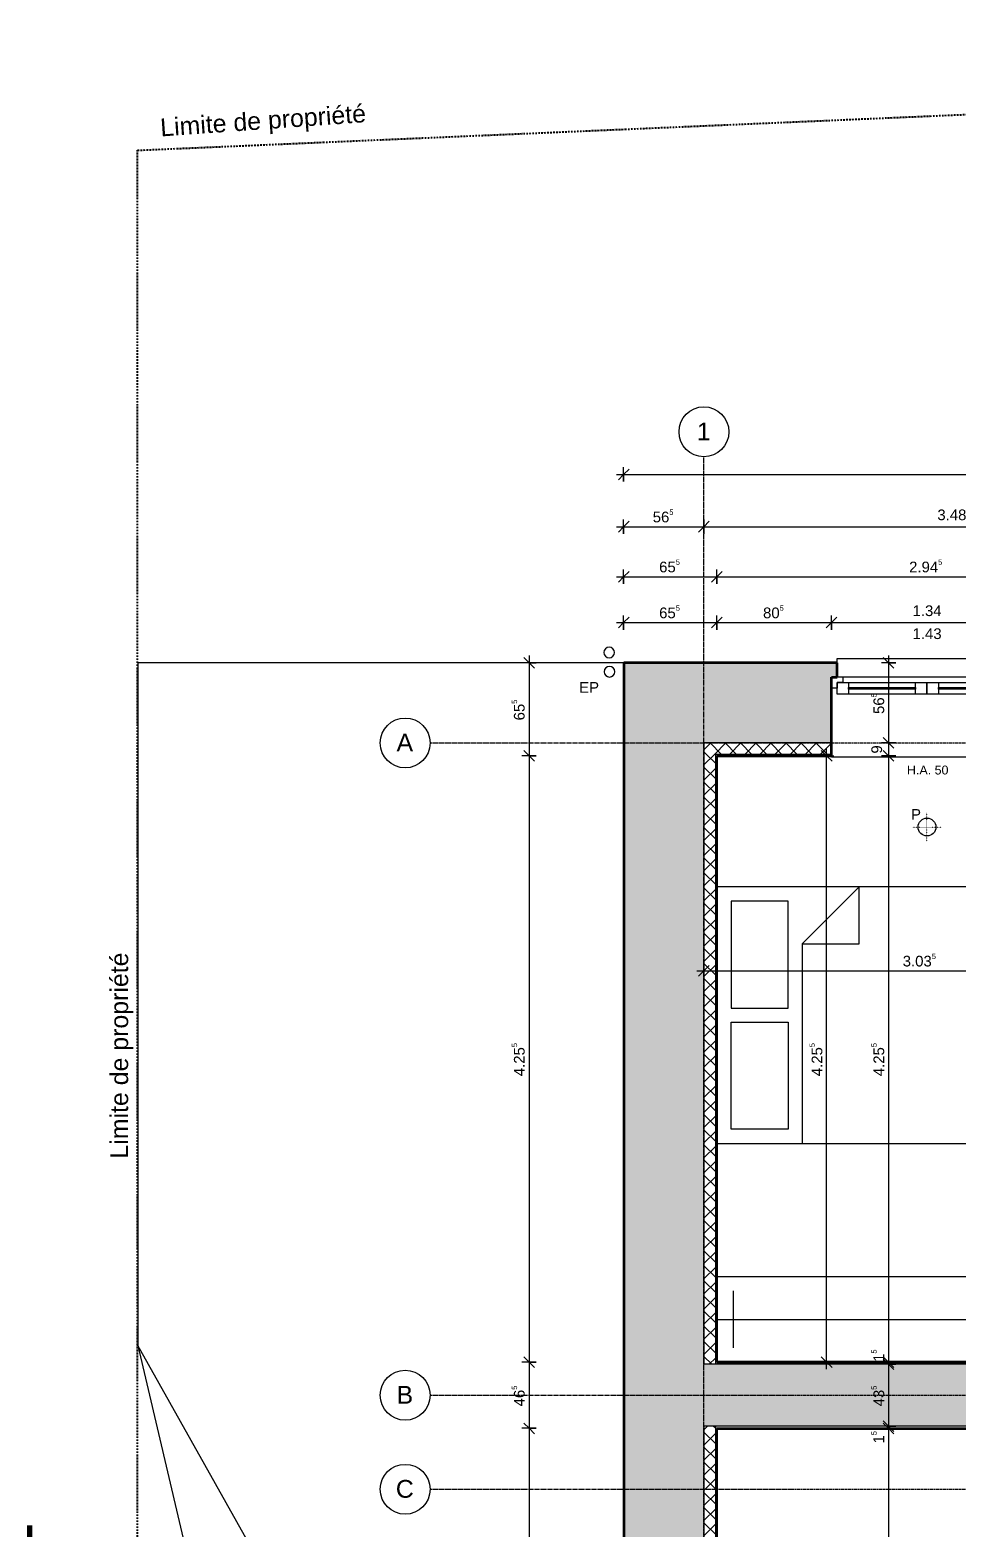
# Model space of a CAD drawing. Header units: millimetres. Extents: x -83 to 30397, y 298 to 25043.
# Drawn here: x 1483 to 7981, y 10940 to 21446 of the extents above; entities that cross this region are included whole.
import ezdxf

# ---------------------------------------------------------------- set-up
doc = ezdxf.new("R2010")
doc.units = ezdxf.units.MM
for name, pattern in [('Dash dot', [21, 10, -5, 1, -5]), ('Dot 1mm', [1, 0, -1]), ('Double dash', [55, 20, -5, 10, -5, 10, -5]), ('Grid Line', [22.225, 12.7, -3.175, 3.175, -3.175])]:
    doc.linetypes.add(name, pattern=pattern)
for name, color, linetype, lineweight in [('A-ANNO-DIMS', 211, 'Continuous', 9), ('A-ANNO-DIMS-50', 211, 'Continuous', 9), ('A-DETL', 90, 'Continuous', 9), ('A-GENM', 13, 'Continuous', 9), ('A-GLAZ', 151, 'Continuous', 9), ('A-GLAZ-IDEN', 152, 'Continuous', 18), ('A-ROOF', 132, 'Continuous', 9), ('A-WALL', 113, 'Continuous', 9), ('A-WALL-PATT', 111, 'Continuous', 35), ('C-PROP-LINE', 91, 'Double dash', 25), ('G-ANNO-SYMB', 111, 'Continuous', 9), ('G-ANNO-TEXT', 231, 'Continuous', 9), ('G-IMPT', 8, 'Continuous', 9), ('I-FURN', 30, 'Continuous', 9), ('S-GRID', 1, 'Continuous', 9), ('S-GRID-IDEN', 1, 'Continuous', 9)]:
    doc.layers.add(name, color=color, linetype=linetype, lineweight=lineweight)
doc.styles.add('Arial_6', font='arial.ttf', dxfattribs={"height": 62.5})
doc.styles.add('Arial_7', font='arial.ttf', dxfattribs={"height": 75})
doc.styles.add('Arial_8', font='arial.ttf', dxfattribs={"height": 125})
doc.dimstyles.new('ANNOTATION_1_5MM_BLACK', dxfattribs={"dimscale": 304.8, "dimtxt": 76.519455, "dimasz": 0.246063, "dimexe": 0.164042, "dimexo": 0.0625, "dimgap": 0.065617, "dimtad": 1, "dimdec": 1, "dimlfac": 0.1, "dimrnd": 0.5, "dimdsep": 46, "dimtxsty": 'Arial_7', "dimblk1": 'OBLIQUE', "dimblk2": 'OBLIQUE', "dimsah": 1, "dimcen": 0.09, "dimdle": 0.164042, "dimazin": 0, "dimtfac": 1, "dimtdec": 4, "dimtix": 1, "dimtmove": 0, "dimatfit": 3, "dimfxl": 0.164042, "dimfxlon": 1, "dimtvp": 1, "dimtolj": 1, "dimtzin": 0, "dimarcsym": 2})
doc.dimstyles.new('ANNOTATION_1_5MM_BLACK_1', dxfattribs={"dimscale": 304.8, "dimtxt": 76.519455, "dimasz": 0.246063, "dimexe": 0.164042, "dimexo": 0.0625, "dimgap": 0.065617, "dimtad": 1, "dimlfac": 0.001, "dimrnd": 0.005, "dimzin": 0, "dimdsep": 46, "dimtxsty": 'Arial_7', "dimblk1": 'OBLIQUE', "dimblk2": 'OBLIQUE', "dimsah": 1, "dimcen": 0.09, "dimdle": 0.164042, "dimazin": 0, "dimtfac": 1, "dimtdec": 4, "dimtix": 1, "dimtmove": 0, "dimatfit": 3, "dimfxl": 0.164042, "dimfxlon": 1, "dimtvp": 1, "dimtolj": 1, "dimtzin": 0, "dimarcsym": 2})
doc.dimstyles.new('ANNOTATION_1_5MM_BLACK_2', dxfattribs={"dimscale": 304.8, "dimtxt": 76.519455, "dimasz": 0.246063, "dimexe": 0.164042, "dimexo": 0.0625, "dimgap": 0.065617, "dimtad": 1, "dimdec": 1, "dimlfac": 0.1, "dimrnd": 0.5, "dimdsep": 46, "dimtxsty": 'Arial_7', "dimblk1": 'OBLIQUE', "dimblk2": 'OBLIQUE', "dimsah": 1, "dimcen": 0.09, "dimdle": 0.164042, "dimazin": 0, "dimtfac": 1, "dimtdec": 4, "dimtix": 1, "dimtmove": 2, "dimatfit": 3, "dimfxl": 0.164042, "dimfxlon": 1, "dimtvp": 1, "dimtolj": 1, "dimtzin": 0, "dimarcsym": 2})
pattern_1 = [(45, (0, 0), (-53.033, 53.033), []), (135, (0, 0), (-53.033, -53.033), [])]

# ---------------------------------------------------------------- blocks, each defined once
blk = doc.blocks.new('WIN_DOUBLE OPEN__SYM - 134 x 143-685719-N_F_ E_1')
at = {"layer": 'A-GLAZ'}
for p, q in [((-670, 326), (-670, 336)), ((-670, 336), (670, 336)), ((670, 336), (670, 326)), ((-550, -107), (-80, -107)), ((-80, -187), (-550, -187)), ((80, -107), (550, -107)), ((550, -187), (80, -187)), ((590, -227), (-590, -227)), ((-630, -357), (-630, -326)), ((630, -357), (-630, -357)), ((630, -326), (630, -357))]:
    blk.add_line(p, q, dxfattribs=at)
at = {"layer": 'A-GLAZ', "lineweight": 18}
for p, q in [((-670, -147), (-630, -147)), ((-630, -107), (-550, -107)), ((-630, -187), (-630, -107)), ((-630, -147), (-630, -187)), ((-550, -187), (-630, -187)), ((-630, -187), (-590, -187)), ((-590, -187), (-590, -227)), ((-550, -107), (-550, -187)), ((-550, -142), (-80, -142)), ((-550, -152), (-550, -142)), ((-80, -152), (-550, -152)), ((-80, -107), (0, -107)), ((-80, -187), (-80, -107)), ((-80, -142), (-80, -152)), ((0, -187), (-80, -187)), ((0, -107), (80, -107)), ((0, -187), (0, -107)), ((0, -107), (0, -187)), ((80, -187), (0, -187)), ((80, -107), (80, -187)), ((80, -142), (550, -142)), ((80, -152), (80, -142)), ((550, -152), (80, -152)), ((550, -107), (630, -107)), ((550, -187), (550, -107)), ((550, -142), (550, -152)), ((630, -187), (550, -187)), ((590, -187), (630, -187)), ((590, -227), (590, -187)), ((630, -107), (630, -187)), ((630, -147), (670, -147)), ((630, -187), (630, -147)), ((-590, -227), (-630, -227)), ((630, -227), (590, -227))]:
    blk.add_line(p, q, dxfattribs=at)
blk = doc.blocks.new('DOUBLE_BED - 1800 x 2000-313313-N_F_ E_1')
at = {"layer": 'I-FURN', "color": 253}
for p, q in [((-900, 0), (-900, -2000)), ((-800, -500), (-800, -100)), ((-800, -100), (-50, -100)), ((-50, -100), (-50, -500)), ((50, -100), (50, -500)), ((800, -100), (50, -100)), ((800, -500), (800, -100)), ((900, -2000), (900, 0)), ((-50, -500), (-800, -500)), ((50, -500), (800, -500)), ((500, -600), (-900, -600)), ((500, -600), (900, -1000)), ((500, -600), (500, -1000)), ((500, -1000), (900, -1000)), ((-900, -2000), (900, -2000))]:
    blk.add_line(p, q, dxfattribs=at)
blk = doc.blocks.new('MEDIUM_CUPBOARD HANGER - F_Cupboards_dwg_cupboard_01_top-316881-N_F_ E_1')
at = {"layer": 'G-IMPT'}
for p, q in [((1, 0), (0, 1)), ((0, 0), (1, 1))]:
    blk.add_line(p, q, dxfattribs=at)
at = {"layer": 'G-IMPT', "flags": 128}
blk.add_lwpolyline([(1, 0), (1, 1), (0, 1)], dxfattribs=at)
blk = doc.blocks.new('MEDIUM_CUPBOARD HANGER - F_Cupboards_dwg-316880-N_F_ E_1')
blk.add_blockref('MEDIUM_CUPBOARD HANGER - F_Cupboards_dwg_cupboard_01_top-316881-N_F_ E_1', (0, 0))
blk = doc.blocks.new('MEDIUM_CUPBOARD HANGER - F_Cupboards_dwg_cupboard_01_top-316879-N_F_ E_1')
at = {"layer": 'G-IMPT'}
for p, q in [((1, 0), (0, 1)), ((0, 0), (1, 1))]:
    blk.add_line(p, q, dxfattribs=at)
at = {"layer": 'G-IMPT', "flags": 128}
blk.add_lwpolyline([(1, 0), (1, 1), (0, 1)], dxfattribs=at)
blk = doc.blocks.new('MEDIUM_CUPBOARD HANGER - F_Cupboards_dwg-316878-N_F_ E_1')
blk.add_blockref('MEDIUM_CUPBOARD HANGER - F_Cupboards_dwg_cupboard_01_top-316879-N_F_ E_1', (0, 0))
blk = doc.blocks.new('MEDIUM_CUPBOARD HANGER - F_Cupboards_dwg_cupboard_01_top-316877-N_F_ E_1')
at = {"layer": 'G-IMPT'}
for p, q in [((1, 0), (0, 1)), ((0, 0), (1, 1))]:
    blk.add_line(p, q, dxfattribs=at)
at = {"layer": 'G-IMPT', "flags": 128}
blk.add_lwpolyline([(1, 0), (1, 1), (0, 1)], dxfattribs=at)
blk = doc.blocks.new('MEDIUM_CUPBOARD HANGER - F_Cupboards_dwg-316876-N_F_ E_1')
blk.add_blockref('MEDIUM_CUPBOARD HANGER - F_Cupboards_dwg_cupboard_01_top-316877-N_F_ E_1', (0, 0))
blk = doc.blocks.new('MEDIUM_CUPBOARD HANGER - 2942_5 x 600-316884-N_F_ E_1')
at = {"layer": 'A-GENM'}
for p, q in [((300, 2942), (300, 0)), ((600, 2942), (600, 0)), ((100, 2824), (500, 2824)), ((100, 741), (500, 741)), ((100, 621), (500, 621)), ((100, 561), (500, 561)), ((100, 457), (500, 353)), ((100, 261), (500, 261)), ((100, 157), (500, 157))]:
    blk.add_line(p, q, dxfattribs=at)
for name in ['MEDIUM_CUPBOARD HANGER - F_Cupboards_dwg-316880-N_F_ E_1', 'MEDIUM_CUPBOARD HANGER - F_Cupboards_dwg-316878-N_F_ E_1', 'MEDIUM_CUPBOARD HANGER - F_Cupboards_dwg-316876-N_F_ E_1']:
    blk.add_blockref(name, (0, 0))
blk = doc.blocks.new('Family - ___-602283-N_F_ E_1')
at = {"layer": 'C-PROP-LINE', "color": 1, "linetype": 'Dash dot'}
for p, q in [((2239, 20602), (21766, 21446)), ((2239, 3144), (2239, 20602))]:
    blk.add_line(p, q, dxfattribs=at)
blk = doc.blocks.new('Coupe - SEC_HOR__HEAD-247405-N_F_ E_1')
at = {"layer": 'G-ANNO-SYMB', "lineweight": 70}
blk.add_line((0, 0), (0, 10), dxfattribs=at)
blk = doc.blocks.new('DIMBLOCK1-N_F_ E_1')
at = {"layer": 'A-ANNO-DIMS-50'}
for p, q in [((4985, 17006), (4948, 17043)), ((4985, 17056), (4985, 16353)), ((5035, 17006), (4935, 17006)), ((4985, 17006), (5023, 16968)), ((4985, 17006), (5035, 17006)), ((4985, 16353), (4948, 16390)), ((5035, 16353), (4935, 16353)), ((4985, 16353), (5023, 16315)), ((4985, 16353), (5035, 16353))]:
    blk.add_line(p, q, dxfattribs=at)
at = {"layer": 'A-ANNO-DIMS-50', "color": 0, "insert": (4864, 16601), "char_height": 75, "width": 186.4, "attachment_point": 1, "rotation": 90, "line_spacing_factor": 0.941778, "style": 'Arial_7'}
blk.add_mtext('65\\A2\\H0.5x;\\S5^  ;\\H2x;', dxfattribs=at)
blk = doc.blocks.new('_Oblique')
at = {"color": 0, "linetype": 'ByBlock', "lineweight": -2}
blk.add_line((-0.5, -0.5), (0.5, 0.5), dxfattribs=at)
blk = doc.blocks.new('DIMBLOCK2-N_F_ E_1')
at = {"layer": 'A-ANNO-DIMS-50'}
for p, q in [((4985, 16353), (4948, 16390)), ((5035, 16353), (4935, 16353)), ((4985, 16353), (4985, 12098)), ((4985, 16353), (5023, 16315)), ((4985, 16353), (5035, 16353)), ((5035, 12098), (4935, 12098)), ((4985, 12098), (4948, 12135)), ((4985, 12098), (5023, 12060)), ((4985, 12098), (5035, 12098))]:
    blk.add_line(p, q, dxfattribs=at)
at = {"layer": 'A-ANNO-DIMS-50', "color": 0, "insert": (4864, 14104), "char_height": 75, "width": 291.07, "attachment_point": 1, "rotation": 90, "line_spacing_factor": 0.941778, "style": 'Arial_7'}
blk.add_mtext('4.25\\A2\\H0.5x;\\S5^  ;\\H2x;', dxfattribs=at)
blk = doc.blocks.new('DIMBLOCK3-N_F_ E_1')
at = {"layer": 'A-ANNO-DIMS-50'}
for p, q in [((5035, 12098), (4935, 12098)), ((4985, 12098), (4948, 12135)), ((4985, 12098), (4985, 11633)), ((4985, 12098), (5023, 12060)), ((4985, 12098), (5035, 12098)), ((4985, 11633), (4948, 11670)), ((5035, 11633), (4935, 11633)), ((4985, 11633), (5023, 11595)), ((4985, 11633), (5035, 11633))]:
    blk.add_line(p, q, dxfattribs=at)
at = {"layer": 'A-ANNO-DIMS-50', "color": 0, "insert": (4864, 11787), "char_height": 75, "width": 186.4, "attachment_point": 1, "rotation": 90, "line_spacing_factor": 0.941778, "style": 'Arial_7'}
blk.add_mtext('46\\A2\\H0.5x;\\S5^  ;\\H2x;', dxfattribs=at)
blk = doc.blocks.new('DIMBLOCK4-N_F_ E_1')
at = {"layer": 'A-ANNO-DIMS-50'}
for p, q in [((4985, 11633), (4948, 11670)), ((5035, 11633), (4935, 11633)), ((4985, 11633), (4985, 6698)), ((4985, 11633), (5023, 11595)), ((4985, 11633), (5035, 11633)), ((4985, 6698), (4948, 6735)), ((5035, 6698), (4935, 6698)), ((4985, 6698), (5023, 6660)), ((4985, 6698), (5035, 6698))]:
    blk.add_line(p, q, dxfattribs=at)
at = {"layer": 'A-ANNO-DIMS-50', "color": 0, "insert": (4864, 9044), "char_height": 75, "width": 291.07, "attachment_point": 1, "rotation": 90, "line_spacing_factor": 0.941778, "style": 'Arial_7'}
blk.add_mtext('4.93\\A2\\H0.5x;\\S5^  ;\\H2x;', dxfattribs=at)
blk = doc.blocks.new('DIMBLOCK22-N_F_ E_1')
at = {"layer": 'A-ANNO-DIMS-50'}
for p, q in [((5649, 17237), (5649, 17337)), ((6302, 17237), (6302, 17337)), ((5599, 17287), (6302, 17287)), ((5649, 17287), (5612, 17250)), ((5649, 17287), (5687, 17325)), ((5649, 17287), (5649, 17237)), ((6302, 17287), (6265, 17250)), ((6302, 17287), (6340, 17325)), ((6302, 17287), (6302, 17237))]:
    blk.add_line(p, q, dxfattribs=at)
at = {"layer": 'A-ANNO-DIMS-50', "color": 0, "insert": (5898, 17408), "char_height": 75, "width": 186.4, "attachment_point": 1, "line_spacing_factor": 0.941778, "style": 'Arial_7'}
blk.add_mtext('65\\A2\\H0.5x;\\S5^  ;\\H2x;', dxfattribs=at)
blk = doc.blocks.new('DIMBLOCK23-N_F_ E_1')
at = {"layer": 'A-ANNO-DIMS-50'}
for p, q in [((6302, 17237), (6302, 17337)), ((7107, 17237), (7107, 17337)), ((6302, 17287), (6265, 17250)), ((6302, 17287), (6340, 17325)), ((6302, 17287), (7107, 17287)), ((6302, 17287), (6302, 17237)), ((7107, 17287), (7070, 17250)), ((7107, 17287), (7145, 17325)), ((7107, 17287), (7107, 17237))]:
    blk.add_line(p, q, dxfattribs=at)
at = {"layer": 'A-ANNO-DIMS-50', "color": 0, "insert": (6627, 17408), "char_height": 75, "width": 186.4, "attachment_point": 1, "line_spacing_factor": 0.941778, "style": 'Arial_7'}
blk.add_mtext('80\\A2\\H0.5x;\\S5^  ;\\H2x;', dxfattribs=at)
blk = doc.blocks.new('DIMBLOCK24-N_F_ E_1')
at = {"layer": 'A-ANNO-DIMS-50'}
for p, q in [((7107, 17237), (7107, 17337)), ((8447, 17237), (8447, 17337)), ((7107, 17287), (7070, 17250)), ((7107, 17287), (7145, 17325)), ((7107, 17287), (8447, 17287)), ((7107, 17287), (7107, 17237)), ((8447, 17287), (8410, 17250)), ((8447, 17287), (8485, 17325)), ((8447, 17287), (8447, 17237))]:
    blk.add_line(p, q, dxfattribs=at)
at = {"layer": 'A-ANNO-DIMS-50', "color": 0, "char_height": 75, "width": 244.24, "attachment_point": 1, "line_spacing_factor": 0.941778, "style": 'Arial_7'}
for s, insert in [('1.34', (7676, 17408)), ('1.43', (7676, 17247))]:
    blk.add_mtext(s, dxfattribs=dict(at, insert=insert))
blk = doc.blocks.new('DIMBLOCK39-N_F_ E_1')
at = {"layer": 'A-ANNO-DIMS-50'}
for p, q in [((5649, 17559), (5649, 17659)), ((6302, 17559), (6302, 17659)), ((5599, 17609), (6302, 17609)), ((5649, 17609), (5612, 17572)), ((5649, 17609), (5687, 17647)), ((5649, 17609), (5649, 17559)), ((6302, 17609), (6265, 17572)), ((6302, 17609), (6340, 17647)), ((6302, 17609), (6302, 17559))]:
    blk.add_line(p, q, dxfattribs=at)
at = {"layer": 'A-ANNO-DIMS-50', "color": 0, "insert": (5898, 17730), "char_height": 75, "width": 186.4, "attachment_point": 1, "line_spacing_factor": 0.941778, "style": 'Arial_7'}
blk.add_mtext('65\\A2\\H0.5x;\\S5^  ;\\H2x;', dxfattribs=at)
blk = doc.blocks.new('DIMBLOCK40-N_F_ E_1')
at = {"layer": 'A-ANNO-DIMS-50'}
for p, q in [((6302, 17559), (6302, 17659)), ((9245, 17559), (9245, 17659)), ((6302, 17609), (6265, 17572)), ((6302, 17609), (6340, 17647)), ((6302, 17609), (9245, 17609)), ((6302, 17609), (6302, 17559)), ((9245, 17609), (9207, 17572)), ((9245, 17609), (9282, 17647)), ((9245, 17609), (9245, 17559))]:
    blk.add_line(p, q, dxfattribs=at)
at = {"layer": 'A-ANNO-DIMS-50', "color": 0, "insert": (7652, 17730), "char_height": 75, "width": 291.07, "attachment_point": 1, "line_spacing_factor": 0.941778, "style": 'Arial_7'}
blk.add_mtext('2.94\\A2\\H0.5x;\\S5^  ;\\H2x;', dxfattribs=at)
blk = doc.blocks.new('DIMBLOCK60-N_F_ E_1')
at = {"layer": 'A-ANNO-DIMS-50'}
for p, q in [((5599, 18327), (20870, 18327)), ((5649, 18327), (5612, 18290)), ((5649, 18277), (5649, 18377)), ((5649, 18327), (5687, 18365)), ((5649, 18327), (5649, 18277)), ((20820, 18327), (20783, 18290)), ((20820, 18277), (20820, 18377)), ((20820, 18327), (20858, 18365)), ((20820, 18327), (20820, 18277))]:
    blk.add_line(p, q, dxfattribs=at)
at = {"layer": 'A-ANNO-DIMS-50', "color": 0, "insert": (13104, 18448), "char_height": 75, "width": 314.03, "attachment_point": 1, "line_spacing_factor": 0.941778, "style": 'Arial_7'}
blk.add_mtext('15.17', dxfattribs=at)
blk = doc.blocks.new('DIMBLOCK62-N_F_ E_1')
at = {"layer": 'A-ANNO-DIMS-50'}
for p, q in [((7073, 16353), (7036, 16390)), ((7073, 12048), (7073, 16403)), ((7023, 16353), (7123, 16353)), ((7073, 16353), (7023, 16353)), ((7073, 16353), (7111, 16315)), ((7023, 12098), (7123, 12098)), ((7073, 12098), (7023, 12098)), ((7073, 12098), (7036, 12135)), ((7073, 12098), (7111, 12060))]:
    blk.add_line(p, q, dxfattribs=at)
at = {"layer": 'A-ANNO-DIMS-50', "color": 0, "insert": (6953, 14104), "char_height": 75, "width": 291.07, "attachment_point": 1, "rotation": 90, "line_spacing_factor": 0.941778, "style": 'Arial_7'}
blk.add_mtext('4.25\\A2\\H0.5x;\\S5^  ;\\H2x;', dxfattribs=at)
blk = doc.blocks.new('Quadrillage - M_Grid Head - Circle_3_5-489728-N_F_ E_1')
at = {"layer": 'S-GRID-IDEN'}
blk.add_circle((0, 0), 3.5, dxfattribs=at)
blk = doc.blocks.new('DIMBLOCK80-N_F_ E_1')
at = {"layer": 'A-ANNO-DIMS-50'}
for p, q in [((7508, 17006), (7470, 17043)), ((7508, 17056), (7508, 16443)), ((7558, 17006), (7458, 17006)), ((7508, 17006), (7545, 16968)), ((7508, 17006), (7558, 17006)), ((7558, 16443), (7458, 16443)), ((7508, 16443), (7470, 16480)), ((7508, 16443), (7545, 16405)), ((7508, 16443), (7558, 16443))]:
    blk.add_line(p, q, dxfattribs=at)
at = {"layer": 'A-ANNO-DIMS-50', "color": 0, "insert": (7387, 16646), "char_height": 75, "width": 186.4, "attachment_point": 1, "rotation": 90, "line_spacing_factor": 0.941778, "style": 'Arial_7'}
blk.add_mtext('56\\A2\\H0.5x;\\S5^  ;\\H2x;', dxfattribs=at)
blk = doc.blocks.new('DIMBLOCK81-N_F_ E_1')
at = {"layer": 'A-ANNO-DIMS-50'}
for p, q in [((7558, 16443), (7458, 16443)), ((7508, 16443), (7470, 16480)), ((7508, 16353), (7470, 16390)), ((7508, 16443), (7508, 16353)), ((7508, 16443), (7545, 16405)), ((7508, 16443), (7558, 16443)), ((7558, 16353), (7458, 16353)), ((7508, 16353), (7545, 16315)), ((7508, 16353), (7558, 16353))]:
    blk.add_line(p, q, dxfattribs=at)
at = {"layer": 'A-ANNO-DIMS-50', "color": 0, "insert": (7387, 16368), "char_height": 75, "width": 69.78, "attachment_point": 1, "rotation": 90, "line_spacing_factor": 0.941778, "style": 'Arial_7'}
blk.add_mtext('9', dxfattribs=at)
blk = doc.blocks.new('DIMBLOCK82-N_F_ E_1')
at = {"layer": 'A-ANNO-DIMS-50'}
for p, q in [((7508, 16353), (7470, 16390)), ((7558, 16353), (7458, 16353)), ((7508, 16353), (7508, 12098)), ((7508, 16353), (7545, 16315)), ((7508, 16353), (7558, 16353)), ((7558, 12098), (7458, 12098)), ((7508, 12098), (7470, 12135)), ((7508, 12098), (7545, 12060)), ((7508, 12098), (7558, 12098))]:
    blk.add_line(p, q, dxfattribs=at)
at = {"layer": 'A-ANNO-DIMS-50', "color": 0, "insert": (7387, 14104), "char_height": 75, "width": 291.07, "attachment_point": 1, "rotation": 90, "line_spacing_factor": 0.941778, "style": 'Arial_7'}
blk.add_mtext('4.25\\A2\\H0.5x;\\S5^  ;\\H2x;', dxfattribs=at)
blk = doc.blocks.new('DIMBLOCK83-N_F_ E_1')
at = {"layer": 'A-ANNO-DIMS-50'}
for p, q in [((7558, 12098), (7458, 12098)), ((7558, 12083), (7458, 12083)), ((7508, 12098), (7470, 12135)), ((7508, 12083), (7470, 12120)), ((7508, 12098), (7508, 12083)), ((7508, 12098), (7545, 12060)), ((7508, 12098), (7558, 12098)), ((7508, 12083), (7545, 12045)), ((7508, 12083), (7558, 12083))]:
    blk.add_line(p, q, dxfattribs=at)
at = {"layer": 'A-ANNO-DIMS-50', "color": 0, "insert": (7387, 12099), "char_height": 75, "width": 116.61, "attachment_point": 1, "rotation": 90, "line_spacing_factor": 0.941778, "style": 'Arial_7'}
blk.add_mtext('1\\A2\\H0.5x;\\S5^  ;\\H2x;', dxfattribs=at)
blk = doc.blocks.new('DIMBLOCK84-N_F_ E_1')
at = {"layer": 'A-ANNO-DIMS-50'}
for p, q in [((7558, 12083), (7458, 12083)), ((7508, 12083), (7470, 12120)), ((7508, 12083), (7508, 11648)), ((7508, 12083), (7545, 12045)), ((7508, 12083), (7558, 12083)), ((7508, 11648), (7470, 11685)), ((7558, 11648), (7458, 11648)), ((7508, 11648), (7545, 11610)), ((7508, 11648), (7558, 11648))]:
    blk.add_line(p, q, dxfattribs=at)
at = {"layer": 'A-ANNO-DIMS-50', "color": 0, "insert": (7387, 11787), "char_height": 75, "width": 186.4, "attachment_point": 1, "rotation": 90, "line_spacing_factor": 0.941778, "style": 'Arial_7'}
blk.add_mtext('43\\A2\\H0.5x;\\S5^  ;\\H2x;', dxfattribs=at)
blk = doc.blocks.new('DIMBLOCK85-N_F_ E_1')
at = {"layer": 'A-ANNO-DIMS-50'}
for p, q in [((7508, 11648), (7470, 11685)), ((7508, 11633), (7470, 11670)), ((7558, 11648), (7458, 11648)), ((7558, 11633), (7458, 11633)), ((7508, 11648), (7508, 11633)), ((7508, 11648), (7545, 11610)), ((7508, 11648), (7558, 11648)), ((7508, 11633), (7545, 11595)), ((7508, 11633), (7558, 11633))]:
    blk.add_line(p, q, dxfattribs=at)
at = {"layer": 'A-ANNO-DIMS-50', "color": 0, "insert": (7387, 11526), "char_height": 75, "width": 116.61, "attachment_point": 1, "rotation": 90, "line_spacing_factor": 0.941778, "style": 'Arial_7'}
blk.add_mtext('1\\A2\\H0.5x;\\S5^  ;\\H2x;', dxfattribs=at)
blk = doc.blocks.new('DIMBLOCK86-N_F_ E_1')
at = {"layer": 'A-ANNO-DIMS-50'}
for p, q in [((7508, 11633), (7470, 11670)), ((7558, 11633), (7458, 11633)), ((7508, 11633), (7508, 6698)), ((7508, 11633), (7545, 11595)), ((7508, 11633), (7558, 11633)), ((7508, 6698), (7470, 6735)), ((7558, 6698), (7458, 6698)), ((7508, 6698), (7545, 6660)), ((7508, 6698), (7558, 6698))]:
    blk.add_line(p, q, dxfattribs=at)
at = {"layer": 'A-ANNO-DIMS-50', "color": 0, "insert": (7387, 9044), "char_height": 75, "width": 291.07, "attachment_point": 1, "rotation": 90, "line_spacing_factor": 0.941778, "style": 'Arial_7'}
blk.add_mtext('4.93\\A2\\H0.5x;\\S5^  ;\\H2x;', dxfattribs=at)
blk = doc.blocks.new('DIMBLOCK118-N_F_ E_1')
at = {"layer": 'A-ANNO-DIMS-50'}
for p, q in [((6162, 14843), (9245, 14843)), ((6212, 14843), (6175, 14805)), ((6212, 14893), (6212, 14793)), ((6212, 14843), (6212, 14893)), ((6212, 14843), (6250, 14880)), ((9245, 14843), (9207, 14805)), ((9245, 14893), (9245, 14793)), ((9245, 14843), (9245, 14893)), ((9245, 14843), (9282, 14880))]:
    blk.add_line(p, q, dxfattribs=at)
at = {"layer": 'A-ANNO-DIMS-50', "color": 0, "insert": (7607, 14964), "char_height": 75, "width": 291.07, "attachment_point": 1, "line_spacing_factor": 0.941778, "style": 'Arial_7'}
blk.add_mtext('3.03\\A2\\H0.5x;\\S5^  ;\\H2x;', dxfattribs=at)
blk = doc.blocks.new('DIMBLOCK141-N_F_ E_1')
at = {"layer": 'A-ANNO-DIMS-50'}
for p, q in [((5649, 17910), (5649, 18010)), ((5649, 17960), (5687, 17998)), ((6212, 18010), (6212, 17910)), ((6212, 17960), (6212, 18010)), ((6212, 17960), (6250, 17998)), ((5599, 17960), (6212, 17960)), ((5649, 17960), (5612, 17923)), ((5649, 17960), (5649, 17910)), ((6212, 17960), (6175, 17923))]:
    blk.add_line(p, q, dxfattribs=at)
at = {"layer": 'A-ANNO-DIMS-50', "color": 0, "insert": (5853, 18081), "char_height": 75, "width": 186.4, "attachment_point": 1, "line_spacing_factor": 0.941778, "style": 'Arial_7'}
blk.add_mtext('56\\A2\\H0.5x;\\S5^  ;\\H2x;', dxfattribs=at)
blk = doc.blocks.new('DIMBLOCK142-N_F_ E_1')
at = {"layer": 'A-ANNO-DIMS-50'}
for p, q in [((6212, 18010), (6212, 17910)), ((6212, 17960), (6212, 18010)), ((6212, 17960), (6250, 17998)), ((9691, 18010), (9691, 17910)), ((9691, 17960), (9691, 18010)), ((9691, 17960), (9728, 17998)), ((6212, 17960), (6175, 17923)), ((6212, 17960), (9691, 17960)), ((9691, 17960), (9653, 17923))]:
    blk.add_line(p, q, dxfattribs=at)
at = {"layer": 'A-ANNO-DIMS-50', "color": 0, "insert": (7850, 18081), "char_height": 75, "width": 244.24, "attachment_point": 1, "line_spacing_factor": 0.941778, "style": 'Arial_7'}
blk.add_mtext('3.48', dxfattribs=at)

msp = doc.modelspace()

# ---------------------------------------------------------------- hatches: boundary and pattern name
at = {"layer": 'A-WALL-PATT'}
h = msp.add_hatch(color=256, dxfattribs=at)
h.paths.add_polyline_path([(20820.354, 16442.509), (20820.354, 17005.509), (18064.854, 17005.509), (18064.854, 16905.509), (18104.854, 16905.509), (18104.854, 16442.509), (20257.354, 16442.509)])
h.paths.add_polyline_path([(16962.354, 16442.509), (16984.854, 16442.509), (16984.854, 16905.509), (17024.854, 16905.509), (17024.854, 17005.509), (16322.354, 17005.509), (16322.354, 16905.509), (16362.354, 16905.509), (16362.354, 16442.509), (16945.358, 16442.509)])
h.paths.add_polyline_path([(15242.354, 16442.509), (15242.354, 16905.509), (15282.354, 16905.509), (15282.354, 17005.509), (12197.354, 17005.509), (12197.354, 16905.509), (12237.354, 16905.509), (12237.354, 16442.509), (12348.713, 16442.509)])
h.paths.add_polyline_path([(10510.055, 16442.509), (10897.354, 16442.509), (10897.354, 16905.509), (10937.354, 16905.509), (10937.354, 17005.509), (8407.354, 17005.509), (8407.354, 16905.509), (8447.354, 16905.509), (8447.354, 16442.509), (8671.397, 16442.509)])
h.paths.add_polyline_path([(7107.354, 16442.509), (7107.354, 16905.509), (7147.354, 16905.509), (7147.354, 17005.509), (5649.354, 17005.509), (5649.354, 16442.509), (6832.739, 16442.509)])
for points in [[(6212.354, 6697.509), (6212.354, 16442.509), (5649.354, 16442.509), (5649.354, 6697.509)], [(9259.854, 11647.509), (9259.854, 12082.509), (6212.354, 12082.509), (6212.354, 11647.509), (8671.397, 11647.509)]]:
    msp.add_hatch(color=256, dxfattribs=at).paths.add_polyline_path(points)
at = {"layer": 'A-WALL-PATT', "lineweight": 9}
h = msp.add_hatch(dxfattribs=at)
h.set_pattern_fill('FP_1', color=256, style=0, pattern_type=2)
h.set_pattern_definition(pattern_1)
h.paths.add_polyline_path([(20177.354, 16362.509), (20257.354, 16362.509), (20257.354, 16442.509), (18104.854, 16442.509), (18104.854, 16362.509), (19703.345, 16362.509)])
h.paths.add_polyline_path([(16822.354, 16362.509), (16822.354, 16442.509), (16362.354, 16442.509), (16362.354, 16362.509)])
h.paths.add_polyline_path([(16962.354, 16362.509), (16984.854, 16362.509), (16984.854, 16442.509), (16962.354, 16442.509)])
h.paths.add_polyline_path([(15242.354, 16362.509), (15242.354, 16442.509), (12237.354, 16442.509), (12237.354, 16362.509), (12348.713, 16362.509)])
h.paths.add_polyline_path([(10897.354, 16362.509), (10897.354, 16442.509), (8447.354, 16442.509), (8447.354, 16362.509), (10510.055, 16362.509)])
h.paths.add_polyline_path([(7107.354, 16362.509), (7107.354, 16442.509), (6212.354, 16442.509), (6212.354, 16362.509), (6832.739, 16362.509)])
h = msp.add_hatch(dxfattribs=at)
h.set_pattern_fill('FP_1', color=256, style=0, pattern_type=2)
h.set_pattern_definition(pattern_1)
h.paths.add_polyline_path([(6292.354, 6697.509), (6292.354, 11647.509), (6212.354, 11647.509), (6212.354, 6697.509)])
h.paths.add_polyline_path([(6292.354, 12082.509), (6292.354, 16362.509), (6212.354, 16362.509), (6212.354, 12082.509)])

# ---------------------------------------------------------------- linework, layer by layer
at = {"layer": 'A-DETL', "linetype": 'Dot 1mm'}
for p, q in [((7777.354, 15752.509), (7777.354, 15952.509)), ((7677.354, 15852.509), (7877.354, 15852.509))]:
    msp.add_line(p, q, dxfattribs=at)
at = {"layer": 'A-DETL', "lineweight": 18}
msp.add_circle((7777.354, 15852.509), 62.5, dxfattribs=at)
at = {"layer": 'A-DETL'}
for centre, start, end in [((5547.513, 17077.751), 0, 180), ((5547.513, 17077.751), 180, 0), ((5550.013, 16942.751), 0, 180), ((5550.013, 16942.751), 180, 0)]:
    msp.add_arc(centre, 37.5, start, end, dxfattribs=at)
at = {"layer": 'A-ROOF'}
for p, q in [((5649.354, 17005.509), (2239.354, 17005.509)), ((2239.354, 17005.509), (2239.354, 12213.43)), ((2239.354, 12213.43), (4322.99, 3369.218)), ((5606.057, 6234.093), (2239.354, 12213.43))]:
    msp.add_line(p, q, dxfattribs=at)
at = {"layer": 'A-WALL', "lineweight": 35}
for p, q in [((7147.354, 17005.509), (5649.354, 17005.509)), ((5649.354, 17005.509), (5649.354, 5994.509)), ((7147.354, 16905.509), (7147.354, 17005.509)), ((7107.354, 16352.509), (7107.354, 16905.509)), ((7107.354, 16905.509), (7147.354, 16905.509)), ((6302.354, 16352.509), (7107.354, 16352.509)), ((6302.354, 12097.509), (6302.354, 16352.509)), ((9259.854, 12097.509), (6302.354, 12097.509)), ((6302.354, 6697.509), (6302.354, 11632.509)), ((6302.354, 11632.509), (9349.854, 11632.509))]:
    msp.add_line(p, q, dxfattribs=at)
at = {"layer": 'A-WALL'}
for p, q in [((7107.354, 16442.509), (6212.354, 16442.509)), ((6212.354, 16442.509), (6212.354, 12082.509)), ((7107.354, 16362.509), (6292.354, 16362.509)), ((6292.354, 16362.509), (6292.354, 12082.509)), ((9259.854, 12082.509), (6212.354, 12082.509)), ((6212.354, 11647.509), (6212.354, 6697.509)), ((9349.854, 11647.509), (6212.354, 11647.509)), ((6292.354, 11647.509), (6292.354, 6697.509))]:
    msp.add_line(p, q, dxfattribs=at)
at = {"layer": 'S-GRID', "linetype": 'Grid Line'}
for p, q in [((6212.354, 4601.222), (6212.354, 18451.704)), ((4291.211, 16442.509), (23183.885, 16442.509)), ((4291.211, 11865.009), (23183.885, 11865.009)), ((4291.211, 11205.009), (23183.885, 11205.009))]:
    msp.add_line(p, q, dxfattribs=at)

# ---------------------------------------------------------------- block references
at = {"layer": 'A-GENM', "rotation": 89.9999999999999}
msp.add_blockref('MEDIUM_CUPBOARD HANGER - 2942_5 x 600-316884-N_F_ E_1', (9244.858, 12097.509), dxfattribs=at)
at = {"layer": 'A-GLAZ', "rotation": 180}
msp.add_blockref('WIN_DOUBLE OPEN__SYM - 134 x 143-685719-N_F_ E_1', (7777.354, 16679.009), dxfattribs=at)
at = {"layer": 'C-PROP-LINE', "color": 1, "linetype": 'Dash dot'}
msp.add_blockref('Family - ___-602283-N_F_ E_1', (0, 0), dxfattribs=at)
at = {"layer": 'G-ANNO-SYMB', "lineweight": 70, "xscale": 49.99999999999998, "yscale": 49.99999999999998, "zscale": 49.99999999999998}
msp.add_blockref('Coupe - SEC_HOR__HEAD-247405-N_F_ E_1', (1483.247, 10449.991), dxfattribs=at)
at = {"layer": 'I-FURN', "color": 253, "rotation": 89.99999999999993}
msp.add_blockref('DOUBLE_BED - 1800 x 2000-313313-N_F_ E_1', (6302.354, 14532.509), dxfattribs=at)
at = {"layer": 'S-GRID-IDEN', "xscale": 49.99999999999998, "yscale": 49.99999999999998, "zscale": 49.99999999999998}
msp.add_blockref('Quadrillage - M_Grid Head - Circle_3_5-489728-N_F_ E_1', (6212.354, 18626.704), dxfattribs=at)
at = {"layer": 'S-GRID-IDEN', "xscale": 49.99999999999998, "yscale": 49.99999999999998, "zscale": 49.99999999999998, "rotation": 269.9999999999994}
for p in [(4116.211, 16442.509), (4116.211, 11865.009), (4116.211, 11205.009)]:
    msp.add_blockref('Quadrillage - M_Grid Head - Circle_3_5-489728-N_F_ E_1', p, dxfattribs=at)

# ---------------------------------------------------------------- texts
at = {"layer": 'A-GLAZ-IDEN', "lineweight": 9, "insert": (7636.856, 16283.892), "char_height": 62.5, "width": 364.76781, "attachment_point": 1, "style": 'Arial_6'}
msp.add_mtext('H.A. 50', dxfattribs=at)
at = {"layer": 'G-ANNO-TEXT', "color": 7, "insert": (5336.831, 16870.094), "char_height": 75, "width": 168.35438, "attachment_point": 1, "style": 'Arial_7'}
msp.add_mtext('EP', dxfattribs=at)
at = {"layer": 'G-ANNO-TEXT', "color": 142, "insert": (7665.627, 15978.824), "char_height": 75, "width": 84.17719, "attachment_point": 1, "style": 'Arial_7'}
msp.add_mtext('P', dxfattribs=at)

# ---------------------------------------------------------------- dimensions: what is measured, and where the dimension line sits
at = {"layer": 'A-ANNO-DIMS'}
for base, p1, p2, override, picture, middle in [((20820.354, 18327.088), (5649.354, 18277.088), (20820.354, 18277.088), {"dimpost": '<>', "dimfxl": 15171}, 'DIMBLOCK60-N_F_ E_1', (13234.854, 18385.381)), ((9690.854, 17960.279), (6212.354, 18010.279), (9690.854, 18010.279), {"dimpost": '<>', "dimfxl": 3478.5}, 'DIMBLOCK142-N_F_ E_1', (7951.604, 18018.598))]:
    dim = msp.add_linear_dim(base=base, p1=p1, p2=p2, dimstyle='ANNOTATION_1_5MM_BLACK_1', override=override, dxfattribs=at)
    dim.commit()
    dim.dimension.update_dxf_attribs({"geometry": picture, "text_midpoint": middle})
for base, p1, p2, text, dimstyle, override, picture, middle in [((6212.354, 17960.279), (5649.354, 17910.279), (6212.354, 18010.279), '\\A1;56\\Q;{\\A1;{\\H0.5x;\\S5^ ;}}', 'ANNOTATION_1_5MM_BLACK', {"dimpost": '<>', "dimfxl": 571.812032}, 'DIMBLOCK141-N_F_ E_1', (5930.854, 18018.572)), ((6302.354, 17609.308), (5649.354, 17559.308), (6302.354, 17559.308), '\\A1;65\\Q;{\\A1;{\\H0.5x;\\S5^ ;}}', 'ANNOTATION_1_5MM_BLACK', {"dimpost": '<>', "dimfxl": 653}, 'DIMBLOCK39-N_F_ E_1', (5975.854, 17667.601)), ((9244.854, 17609.308), (6302.354, 17559.308), (9244.854, 17559.308), '\\A1;2.94\\Q;{\\A1;{\\H0.5x;\\S5^ ;}}', 'ANNOTATION_1_5MM_BLACK_1', {"dimpost": '<>', "dimfxl": 2942.5}, 'DIMBLOCK40-N_F_ E_1', (7773.604, 17667.601)), ((6302.354, 17287.241), (5649.354, 17237.241), (6302.354, 17237.241), '\\A1;65\\Q;{\\A1;{\\H0.5x;\\S5^ ;}}', 'ANNOTATION_1_5MM_BLACK', {"dimpost": '<>', "dimfxl": 653}, 'DIMBLOCK22-N_F_ E_1', (5975.854, 17345.534)), ((7107.354, 17287.241), (6302.354, 17237.241), (7107.354, 17237.241), '\\A1;80\\Q;{\\A1;{\\H0.5x;\\S5^ ;}}', 'ANNOTATION_1_5MM_BLACK', {"dimpost": '<>', "dimfxl": 805}, 'DIMBLOCK23-N_F_ E_1', (6704.854, 17345.534)), ((8447.354, 17287.241), (7107.354, 17237.241), (8447.354, 17237.241), '<>\\X1.43', 'ANNOTATION_1_5MM_BLACK_1', {"dimpost": '<>', "dimfxl": 1340}, 'DIMBLOCK24-N_F_ E_1', (7777.354, 17287.241)), ((9244.854, 14842.698), (6212.354, 14892.698), (9244.854, 14892.698), '\\A1;3.03\\Q;{\\A1;{\\H0.5x;\\S5^ ;}}', 'ANNOTATION_1_5MM_BLACK_1', {"dimpost": '<>', "dimfxl": 3032.5}, 'DIMBLOCK118-N_F_ E_1', (7728.604, 14901.017))]:
    dim = msp.add_linear_dim(base=base, p1=p1, p2=p2, text=text, dimstyle=dimstyle, override=override, dxfattribs=at)
    dim.commit()
    dim.dimension.update_dxf_attribs({"geometry": picture, "text_midpoint": middle})
for base, p1, p2, text, dimstyle, override, picture, middle in [((4985.115, 16352.509), (5035.115, 17005.509), (5035.115, 16352.509), '\\A1;65\\Q;{\\A1;{\\H0.5x;\\S5^ ;}}', 'ANNOTATION_1_5MM_BLACK', {"dimpost": '<>', "dimfxl": 653}, 'DIMBLOCK1-N_F_ E_1', (4926.822, 16679.009)), ((7507.834, 16442.509), (7557.834, 17005.509), (7557.834, 16442.509), '\\A1;56\\Q;{\\A1;{\\H0.5x;\\S5^ ;}}', 'ANNOTATION_1_5MM_BLACK', {"dimpost": '<>', "dimfxl": 563}, 'DIMBLOCK80-N_F_ E_1', (7449.541, 16724.009)), ((4985.115, 12097.509), (5035.115, 16352.509), (5035.115, 12097.509), '\\A1;4.25\\Q;{\\A1;{\\H0.5x;\\S5^ ;}}', 'ANNOTATION_1_5MM_BLACK_1', {"dimpost": '<>', "dimfxl": 4255}, 'DIMBLOCK2-N_F_ E_1', (4926.822, 14225.009)), ((7073.483, 16352.509), (7023.483, 12097.509), (7023.483, 16352.509), '\\A1;4.25\\Q;{\\A1;{\\H0.5x;\\S5^ ;}}', 'ANNOTATION_1_5MM_BLACK_1', {"dimpost": '<>', "dimfxl": 4255}, 'DIMBLOCK62-N_F_ E_1', (7015.19, 14225.009)), ((7507.834, 12097.509), (7557.834, 16352.509), (7557.834, 12097.509), '\\A1;4.25\\Q;{\\A1;{\\H0.5x;\\S5^ ;}}', 'ANNOTATION_1_5MM_BLACK_1', {"dimpost": '<>', "dimfxl": 4255}, 'DIMBLOCK82-N_F_ E_1', (7449.541, 14225.009)), ((4985.115, 11632.509), (5035.115, 12097.509), (5035.115, 11632.509), '\\A1;46\\Q;{\\A1;{\\H0.5x;\\S5^ ;}}', 'ANNOTATION_1_5MM_BLACK', {"dimpost": '<>', "dimfxl": 465}, 'DIMBLOCK3-N_F_ E_1', (4926.822, 11865.009)), ((7507.834, 11647.509), (7557.834, 12082.509), (7557.834, 11647.509), '\\A1;43\\Q;{\\A1;{\\H0.5x;\\S5^ ;}}', 'ANNOTATION_1_5MM_BLACK', {"dimpost": '<>', "dimfxl": 435}, 'DIMBLOCK84-N_F_ E_1', (7449.515, 11865.009)), ((4985.115, 6697.509), (5035.115, 11632.509), (5035.115, 6697.509), '\\A1;4.93\\Q;{\\A1;{\\H0.5x;\\S5^ ;}}', 'ANNOTATION_1_5MM_BLACK_1', {"dimpost": '<>', "dimfxl": 4935}, 'DIMBLOCK4-N_F_ E_1', (4926.796, 9165.009)), ((7507.834, 6697.509), (7557.834, 11632.509), (7557.834, 6697.509), '\\A1;4.93\\Q;{\\A1;{\\H0.5x;\\S5^ ;}}', 'ANNOTATION_1_5MM_BLACK_1', {"dimpost": '<>', "dimfxl": 4935}, 'DIMBLOCK86-N_F_ E_1', (7449.515, 9165.009))]:
    dim = msp.add_linear_dim(base=base, p1=p1, p2=p2, angle=90, text=text, dimstyle=dimstyle, override=override, dxfattribs=at)
    dim.commit()
    dim.dimension.update_dxf_attribs({"geometry": picture, "text_midpoint": middle})
dim = msp.add_linear_dim(base=(7507.834, 16352.509), p1=(7557.834, 16442.509), p2=(7557.834, 16352.509), angle=90, dimstyle='ANNOTATION_1_5MM_BLACK', override={"dimpost": '<>', "dimfxl": 90}, dxfattribs=at)
dim.commit()
dim.dimension.update_dxf_attribs({"geometry": 'DIMBLOCK81-N_F_ E_1', "text_midpoint": (7449.541, 16397.509)})
for base, p1, p2, picture, middle in [((7507.834, 12082.509), (7557.834, 12097.509), (7557.834, 12082.509), 'DIMBLOCK83-N_F_ E_1', (7436.935, 12157.348)), ((7507.834, 11632.509), (7557.834, 11647.509), (7557.834, 11632.509), 'DIMBLOCK85-N_F_ E_1', (7436.935, 11584.746))]:
    dim = msp.add_linear_dim(base=base, p1=p1, p2=p2, angle=90, text='\\A1;1\\Q;{\\A1;{\\H0.5x;\\S5^ ;}}', dimstyle='ANNOTATION_1_5MM_BLACK_2', override={"dimpost": '<>', "dimfxl": 15}, dxfattribs=at)
    dim.commit()
    dim.dimension.update_dxf_attribs({"geometry": picture, "text_midpoint": middle, "dimtype": 160, "text_rotation": 90})

# ---------------------------------------------------------------- next in the draw order: texts
at = {"layer": 'G-ANNO-TEXT', "color": 7, "char_height": 125, "width": 1743.67031, "attachment_point": 1, "style": 'Arial_8', "bg_fill": 3, "box_fill_scale": 1.25, "bg_fill_color": 256, "bg_fill_true_color": 13158600, "bg_fill_transparency": 0}
for insert, rotation in [((2392.986, 20823.508), 4), ((2047.007, 13525.931), 90)]:
    msp.add_mtext('Limite de propriété', dxfattribs=dict(at, insert=insert, rotation=rotation))
at = {"layer": 'S-GRID-IDEN', "char_height": 125, "attachment_point": 1, "style": 'Arial_8', "bg_fill": 3, "box_fill_scale": 1.25, "bg_fill_color": 256, "bg_fill_true_color": 13158600, "bg_fill_transparency": 0}
for s, insert, width in [('1', (6162.543, 18690.914), 116.24469), ('A', (4055.422, 16508.07), 140.29531), ('B', (4055.422, 11930.57), 140.29531), ('C', (4050.422, 11270.57), 152.32062)]:
    msp.add_mtext(s, dxfattribs=dict(at, insert=insert, width=width))

doc.saveas('drawing.dxf')
